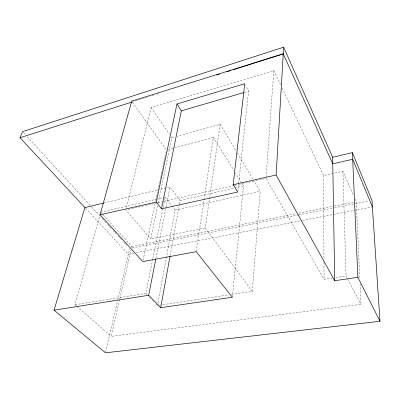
<?xml version="1.0" encoding="UTF-8"?>
<svg xmlns="http://www.w3.org/2000/svg" width="400" height="400" viewBox="0 0 400 400"><rect width="100%" height="100%" fill="white"/><g stroke="black" fill="none" stroke-linecap="round" stroke-linejoin="round"><path stroke-width="0.3" stroke-dasharray="2 1.5" d="M332.61 278.005L324.04 279.285L266.025 178.36L273.79 70.6L151.115 107.685L126.23 208.125M231.385 294.525L252.315 291.425L260.175 191.26L254.085 181.075M232.335 297.24L243.56 185.96L235.355 172.755M237.88 190.785L238.68 183.36M238.745 182.745L248.6 91.175L245.575 85.315M252.315 291.425L205.265 227.91L220.115 124.26L177.185 136.28M196.215 251.67L203.91 200.385M204.005 199.77L213.37 137.36L168.265 149.6M170.125 255.615L180.095 200.465L170.025 187.03L158.555 189.795M157.97 303.025L175.145 210.125L171.82 205.82M155.92 258.575L170.025 187.03M147.145 294.77L145.845 293.435L152.7 259.325M152.82 258.715L162.975 208.165M163.095 207.555L165.175 197.205L163.35 197.63M205.265 227.91L150.74 238.97L157.725 205.445M158.235 203.005L171.815 137.785L171.115 136.765M143.07 260.37L155.215 203.1M155.735 200.66L160.26 179.335M160.385 178.73L160.775 176.9M160.905 176.29L161.29 174.465M161.42 173.855L163.23 165.325M163.36 164.715L163.75 162.885M163.875 162.275L164.265 160.45M164.395 159.84L166.205 151.31M360.04 283.82L360.99 304.36L111.22 336.345L119.715 299.31M119.855 298.705L130.995 250.14M131.55 247.71L131.83 246.495L103.255 215.055M105.645 352.195L117.475 301.095M117.615 300.49L129.655 248.475M76.37 305.96L74.955 304.73L99.73 215.88M131.715 102.125L149.545 96.44M151.92 95.685L154.3 94.925M156.675 94.17L159.05 93.415M244.435 92.395L248.6 91.175M171.815 137.785L174.8 136.95M104.23 202.9L157.955 189.94M100.735 212.28L156.055 199.335M156.665 199.195L162.745 197.77M180.095 200.465L233.885 188.17M234.49 188.03L243.56 185.96M157.35 202.83L125.78 209.94L150.74 238.97M157.955 202.695L163.42 201.465M164.03 201.325L234.455 185.465M235.06 185.33L266.025 178.36M282.09 88.095L323.595 175.55L342.905 171.24L353.525 195.46M175.145 210.125L260.175 191.26M131.83 246.495L296.32 213.63M298.765 213.14L333.62 206.175M334.23 206.05L355.02 201.9M132.1 247.99L298.53 214.945M299.14 214.825L334.02 207.9M334.63 207.78L368.895 200.975M133.835 253.185L128.315 254.255L84.91 207.56M136.29 252.71L301.865 220.585M302.48 220.47L372.39 206.905M74.955 304.73L145.845 293.435M335.67 277.55L346.07 275.995L360.99 304.36M159.365 305.195L228.925 294.89M76.84 306.37L111.22 336.345M149.735 297.445L150.6 298.335M152.765 300.565L153.625 301.46M156.22 304.135L157.515 305.47M23.41 132.55L25.515 134.85M27.205 136.69L91.285 206.615M91.71 207.075L100.565 216.735M102.25 218.575L104.355 220.875M104.78 221.335L106.045 222.715M107.73 224.555L109.415 226.395M109.84 226.855L111.105 228.235M113.21 230.535L114.475 231.915M114.895 232.375L116.585 234.215M118.27 236.055L119.955 237.895M120.38 238.355L121.645 239.735M123.75 242.035L125.015 243.415M125.44 243.875L127.125 245.715M101.575 213.205L102.835 214.59M165.175 197.205L171.45 205.34M132.43 102.175L166.46 150.09M151.115 107.685L169.36 134.215M213.37 137.36L234.04 170.64M220.115 124.26L236.14 151.06M237.42 153.205L253.765 180.54M273.79 70.6L280.485 84.705M355.01 198.84L356.245 201.655L359.81 278.84M342.905 171.24L346.07 275.995M323.595 175.55L323.955 259.285M323.97 262.41L324.04 279.285"/><path stroke-width="0.6" d="M103.625 203.045L84.91 207.56L54.055 310.165L105.505 352.805L380 321.285L357.875 277.32L334.725 280.725L276.105 175.005L283.64 47.195L22.565 131.63L20 137.72L84.99 207.64M233.165 184.71L244.75 83.715L176.97 103.985L156.265 202.085L161.5 208.78L237.75 192.025L233.165 184.71L276.105 175.005M372.39 206.905L352.675 159.275L332.76 163.85L283.245 53.84L131.715 101.165L100.03 214.795L142.81 261.59L196.215 251.67L232.335 297.24L160.71 307.695L170.015 256.225M160.71 307.695L148.685 295.26L155.8 259.185M161.5 208.78L181.335 110.86L176.97 103.985M20 137.72L131.715 102.125M216.695 75.045L219.665 74.1M226.795 71.825L230.955 70.5M233.33 69.745L283.245 53.84M181.335 110.86L243.84 92.57M334.725 280.725L332.65 157.245L352.385 152.615L371.955 200.365L380 321.285M100.03 214.795L156.265 202.085M54.055 310.165L148.685 295.26M283.64 47.195L332.65 157.245M352.385 152.615L357.875 277.32"/></g></svg>
